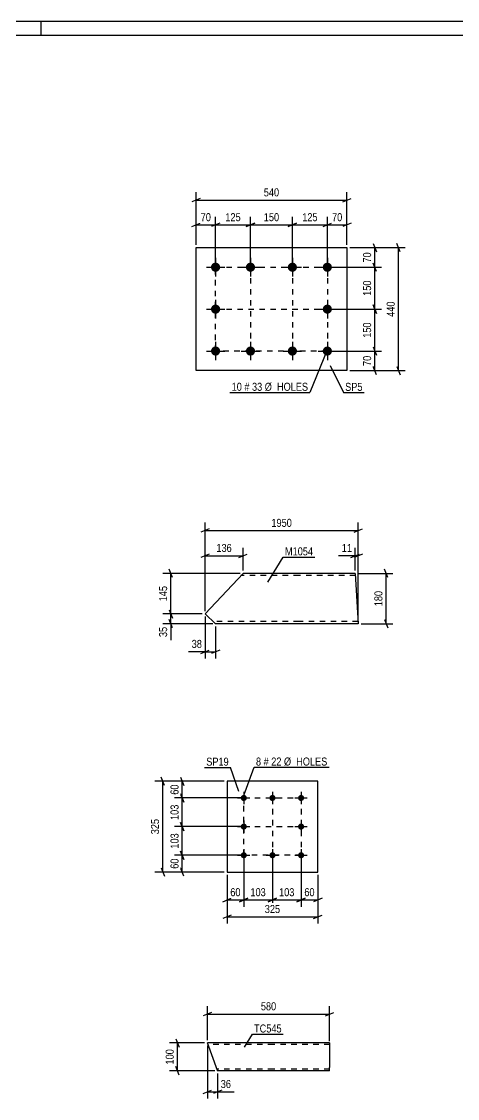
# Model space of a CAD drawing. Header units: millimetres. Extents: x 0 to 1189, y 0 to 841.
# Drawn here: x 762 to 918, y 455.7 to 841 of the extents above; entities that cross this region are included whole.
import ezdxf

# ---------------------------------------------------------------- set-up
doc = ezdxf.new("R2010")
doc.units = ezdxf.units.MM
doc.linetypes.add('DXK_LINE_DOT2', pattern=[3.9198, 1.9599, -1.9599])
doc.styles.add('Arial Narrow', font='ARIALN.TTF', dxfattribs={"height": 0.2})

# ---------------------------------------------------------------- blocks, each defined once
blk = doc.blocks.new('Unknown-717048581-1135')
at = {"color": 5, "linetype": 'Continuous'}
for p, q in [((1189, 841), (0, 841)), ((769, 836), (769, 841)), ((1184, 836), (5, 836))]:
    blk.add_line(p, q, dxfattribs=at)
blk = doc.blocks.new('Part-717048581-13854 - 13853')
at = {"color": 2, "linetype": 'Continuous'}
for p, q in [((827.69, 629.1), (841.3, 643.57)), ((861.3, 643.57), (841.3, 643.57)), ((881.4, 643.57), (861.4, 643.57)), ((881.4, 643.57), (882.5, 625.57)), ((831.45, 625.57), (827.69, 629.1)), ((861.3, 625.57), (831.45, 625.57)), ((882.5, 625.57), (861.4, 625.57))]:
    blk.add_line(p, q, dxfattribs=at)
at = {"color": 7, "linetype": 'DXK_LINE_DOT2'}
for p, q in [((861.3, 642.77), (840.54, 642.77)), ((881.45, 642.77), (861.4, 642.77)), ((861.3, 626.37), (830.59, 626.37)), ((882.45, 626.37), (861.4, 626.37)), ((882.45, 626.37), (882.45, 626.43))]:
    blk.add_line(p, q, dxfattribs=at)
blk = doc.blocks.new('Part-717048581-13919 - 13918')
at = {"color": 2, "linetype": 'Continuous'}
for p, q in [((824.45, 716.11), (824.45, 760.11)), ((824.45, 760.11), (878.45, 760.11)), ((878.45, 760.11), (878.45, 716.11)), ((878.45, 716.11), (824.45, 716.11))]:
    blk.add_line(p, q, dxfattribs=at)
blk = doc.blocks.new('Bolt-717048581-13920 - 13918')
at = {"linetype": 'Continuous'}
for points in [[(831.45, 754.76, -1), (831.45, 751.46, -1)], [(843.95, 754.76, -1), (843.95, 751.46, -1)], [(858.95, 754.76, -1), (858.95, 751.46, -1)], [(871.45, 754.76, -1), (871.45, 751.46, -1)], [(831.45, 739.76, -1), (831.45, 736.46, -1)], [(871.45, 739.76, -1), (871.45, 736.46, -1)], [(831.45, 724.76, -1), (831.45, 721.46, -1)], [(843.95, 724.76, -1), (843.95, 721.46, -1)], [(858.95, 724.76, -1), (858.95, 721.46, -1)], [(871.45, 724.76, -1), (871.45, 721.46, -1)]]:
    blk.add_hatch(color=1, dxfattribs=at).paths.add_polyline_path(points)
at = {"color": 1, "linetype": 'Continuous'}
for p, q in [((831.45, 756.41), (831.45, 749.81)), ((843.95, 756.41), (843.95, 749.81)), ((858.95, 756.41), (858.95, 749.81)), ((871.45, 756.41), (871.45, 749.81)), ((828.15, 753.11), (834.75, 753.11)), ((840.65, 753.11), (847.25, 753.11)), ((855.65, 753.11), (862.25, 753.11)), ((868.15, 753.11), (874.75, 753.11)), ((831.45, 741.41), (831.45, 734.81)), ((871.45, 741.41), (871.45, 734.81)), ((828.15, 738.11), (834.75, 738.11)), ((868.15, 738.11), (874.75, 738.11)), ((831.45, 726.41), (831.45, 719.81)), ((843.95, 726.41), (843.95, 719.81)), ((858.95, 726.41), (858.95, 719.81)), ((871.45, 726.41), (871.45, 719.81)), ((828.15, 723.11), (834.75, 723.11)), ((840.65, 723.11), (847.25, 723.11)), ((855.65, 723.11), (862.25, 723.11)), ((868.15, 723.11), (874.75, 723.11))]:
    blk.add_line(p, q, dxfattribs=at)
blk = doc.blocks.new('Part-717048581-13948 - 13947')
at = {"color": 2, "linetype": 'Continuous'}
for p, q in [((835.55, 569.24), (835.55, 536.74)), ((868.05, 569.24), (835.55, 569.24)), ((868.05, 536.74), (868.05, 569.24)), ((835.55, 536.74), (868.05, 536.74))]:
    blk.add_line(p, q, dxfattribs=at)
blk = doc.blocks.new('Bolt-717048581-13949 - 13947')
at = {"linetype": 'Continuous'}
for points in [[(841.55, 564.34, -1), (841.55, 562.14, -1)], [(851.8, 564.34, -1), (851.8, 562.14, -1)], [(862.05, 564.34, -1), (862.05, 562.14, -1)], [(841.55, 554.09, -1), (841.55, 551.89, -1)], [(862.05, 554.09, -1), (862.05, 551.89, -1)], [(841.55, 543.84, -1), (841.55, 541.64, -1)], [(851.8, 543.84, -1), (851.8, 541.64, -1)], [(862.05, 543.84, -1), (862.05, 541.64, -1)]]:
    blk.add_hatch(color=1, dxfattribs=at).paths.add_polyline_path(points)
at = {"color": 1, "linetype": 'Continuous'}
for p, q in [((839.35, 563.24), (843.75, 563.24)), ((841.55, 565.44), (841.55, 561.04)), ((849.6, 563.24), (854, 563.24)), ((851.8, 565.44), (851.8, 561.04)), ((859.85, 563.24), (864.25, 563.24)), ((862.05, 565.44), (862.05, 561.04)), ((841.55, 555.19), (841.55, 550.79)), ((862.05, 555.19), (862.05, 550.79)), ((839.35, 552.99), (843.75, 552.99)), ((859.85, 552.99), (864.25, 552.99)), ((841.55, 544.94), (841.55, 540.54)), ((851.8, 544.94), (851.8, 540.54)), ((862.05, 544.94), (862.05, 540.54)), ((839.35, 542.74), (843.75, 542.74)), ((849.6, 542.74), (854, 542.74)), ((859.85, 542.74), (864.25, 542.74))]:
    blk.add_line(p, q, dxfattribs=at)
blk = doc.blocks.new('Part-717048581-15558 - 15557')
at = {"color": 2, "linetype": 'Continuous'}
for p, q in [((852.17, 475.63), (828.53, 475.63)), ((832.14, 465.73), (828.53, 475.63)), ((872.27, 475.63), (852.27, 475.63)), ((872.27, 475.63), (872.27, 475.54)), ((872.27, 475.54), (872.27, 474.43)), ((872.27, 474.43), (872.27, 466.83)), ((872.27, 465.63), (872.27, 466.83)), ((832.17, 465.63), (832.14, 465.73)), ((852.17, 465.63), (832.17, 465.63)), ((872.27, 465.63), (852.27, 465.63))]:
    blk.add_line(p, q, dxfattribs=at)
at = {"color": 7, "linetype": 'DXK_LINE_DOT2'}
for p, q in [((852.17, 475.03), (828.75, 475.03)), ((872.27, 475.03), (852.27, 475.03)), ((872.27, 475.28), (872.27, 474.43)), ((852.17, 466.23), (831.95, 466.23)), ((872.27, 466.23), (852.27, 466.23)), ((832.04, 465.99), (832.17, 465.63)), ((872.27, 465.73), (872.27, 465.99)), ((872.27, 465.63), (872.27, 465.73))]:
    blk.add_line(p, q, dxfattribs=at)
blk = doc.blocks.new('Rectangle-717048581-15406 - 13918')
at = {"color": 1, "linetype": 'DXK_LINE_DOT2'}
blk.add_lwpolyline([(831.45, 753.11), (871.45, 753.11), (871.45, 723.11), (831.45, 723.11), (831.45, 753.11)], close=True, dxfattribs=at)
blk = doc.blocks.new('Rectangle-717048581-15437 - 13947')
at = {"color": 1, "linetype": 'DXK_LINE_DOT2'}
blk.add_lwpolyline([(841.55, 563.24), (862.05, 563.24), (862.05, 542.74), (841.55, 542.74), (841.55, 563.24)], close=True, dxfattribs=at)
blk = doc.blocks.new('Line-717048581-15416 - 13918')
at = {"color": 1, "linetype": 'DXK_LINE_DOT2'}
blk.add_line((831.45, 738.11), (871.45, 738.11), dxfattribs=at)
blk = doc.blocks.new('Line-717048581-15462 - 13947')
at = {"color": 1, "linetype": 'DXK_LINE_DOT2'}
blk.add_line((841.55, 552.99), (862.05, 552.99), dxfattribs=at)
blk = doc.blocks.new('Line-717048581-15423 - 13918')
at = {"color": 1, "linetype": 'DXK_LINE_DOT2'}
blk.add_line((843.95, 753.11), (843.95, 723.11), dxfattribs=at)
blk = doc.blocks.new('Line-717048581-15469 - 13947')
at = {"color": 1, "linetype": 'DXK_LINE_DOT2'}
blk.add_line((851.8, 563.24), (851.8, 542.74), dxfattribs=at)
blk = doc.blocks.new('Line-717048581-15430 - 13918')
at = {"color": 1, "linetype": 'DXK_LINE_DOT2'}
blk.add_line((858.95, 753.11), (858.95, 723.11), dxfattribs=at)
blk = doc.blocks.new('StraightDimension-717048581-14100 - 13853')
at = {"color": 7, "linetype": 'Continuous'}
for p, q in [((827.69, 628.1), (827.69, 613.17)), ((831.45, 624.57), (831.45, 613.17)), ((826.19, 614.97), (829.19, 616.17)), ((827.69, 615.57), (831.45, 615.57)), ((832.95, 616.17), (829.95, 614.97))]:
    blk.add_line(p, q, dxfattribs=at)
at = {"color": 0}
blk.add_wipeout([(827.16, 616.32), (827.16, 620.52), (822.31, 620.52), (822.31, 616.32)], dxfattribs=at)
at = {"color": 7, "linetype": 'Continuous'}
blk.add_line((827.69, 615.57), (821.78, 615.57), dxfattribs=at)
blk.add_line((827.69, 615.57), (821.78, 615.57), dxfattribs=at)
at = {"color": 3, "style": 'Arial Narrow'}
blk.add_text('38', height=2.863, dxfattribs=at).set_placement((822.91, 616.92))
blk = doc.blocks.new('StraightDimension-717048581-14092 - 13853')
at = {"color": 7, "linetype": 'Continuous'}
for p, q in [((881.4, 644.57), (881.4, 652.75)), ((882.5, 626.57), (882.5, 652.75)), ((879.9, 649.3), (882.9, 650.5)), ((884, 650.5), (881, 649.3)), ((881.4, 649.9), (882.5, 649.9))]:
    blk.add_line(p, q, dxfattribs=at)
at = {"color": 0}
blk.add_wipeout([(880.87, 650.65), (880.87, 654.85), (876.02, 654.85), (876.02, 650.65)], dxfattribs=at)
at = {"color": 7, "linetype": 'Continuous'}
blk.add_line((881.4, 649.9), (875.49, 649.9), dxfattribs=at)
blk.add_line((881.4, 649.9), (875.49, 649.9), dxfattribs=at)
at = {"color": 3, "style": 'Arial Narrow'}
blk.add_text('11', height=2.863, dxfattribs=at).set_placement((876.62, 651.25))
blk = doc.blocks.new('StraightDimension-717048581-14112 - 13853')
at = {"color": 7, "linetype": 'Continuous'}
for p, q in [((882.4, 643.57), (894.9, 643.57)), ((893.1, 642.07), (891.9, 645.07)), ((892.5, 625.57), (892.5, 643.57)), ((883.5, 625.57), (894.9, 625.57)), ((891.9, 627.07), (893.1, 624.07))]:
    blk.add_line(p, q, dxfattribs=at)
at = {"color": 0}
blk.add_wipeout([(891.75, 637.91), (887.55, 637.91), (887.55, 631.23), (891.75, 631.23)], dxfattribs=at)
at = {"color": 3, "style": 'Arial Narrow'}
blk.add_text('180', height=2.863, rotation=90.0002, dxfattribs=at).set_placement((891.15, 631.83))
blk = doc.blocks.new('StraightDimension-717048581-14104 - 13853')
at = {"color": 7, "linetype": 'Continuous'}
for p, q in [((840.3, 643.57), (812.61, 643.57)), ((816.06, 642.07), (814.86, 645.07)), ((815.46, 629.1), (815.46, 643.57)), ((826.69, 629.1), (812.61, 629.1)), ((814.86, 630.6), (816.06, 627.6))]:
    blk.add_line(p, q, dxfattribs=at)
at = {"color": 0}
blk.add_wipeout([(814.71, 639.68), (810.51, 639.68), (810.51, 632.99), (814.71, 632.99)], dxfattribs=at)
at = {"color": 3, "style": 'Arial Narrow'}
blk.add_text('145', height=2.863, rotation=90.0002, dxfattribs=at).set_placement((814.11, 633.59))
blk = doc.blocks.new('StraightDimension-717048581-14096 - 13853')
at = {"color": 7, "linetype": 'Continuous'}
for p, q in [((827.69, 630.1), (827.69, 652.75)), ((841.3, 644.57), (841.3, 652.75)), ((829.19, 650.5), (826.19, 649.3)), ((827.69, 649.9), (841.3, 649.9)), ((839.8, 649.3), (842.8, 650.5))]:
    blk.add_line(p, q, dxfattribs=at)
at = {"color": 0}
blk.add_wipeout([(837.84, 650.65), (837.84, 654.85), (831.15, 654.85), (831.15, 650.65)], dxfattribs=at)
at = {"color": 3, "style": 'Arial Narrow'}
blk.add_text('136', height=2.863, dxfattribs=at).set_placement((831.75, 651.25))
blk = doc.blocks.new('StraightDimension-717048581-14105 - 13853')
at = {"color": 7, "linetype": 'Continuous'}
for p, q in [((826.69, 629.1), (812.61, 629.1)), ((814.86, 630.6), (816.06, 627.6)), ((815.46, 625.57), (815.46, 629.1)), ((830.45, 625.57), (812.61, 625.57)), ((816.06, 624.07), (814.86, 627.07))]:
    blk.add_line(p, q, dxfattribs=at)
at = {"color": 0}
blk.add_wipeout([(814.71, 625.04), (810.51, 625.04), (810.51, 620.19), (814.71, 620.19)], dxfattribs=at)
at = {"color": 7, "linetype": 'Continuous'}
blk.add_line((815.46, 625.57), (815.46, 619.66), dxfattribs=at)
blk.add_line((815.46, 625.57), (815.46, 619.66), dxfattribs=at)
at = {"color": 3, "style": 'Arial Narrow'}
blk.add_text('35', height=2.863, rotation=90.0002, dxfattribs=at).set_placement((814.11, 620.79))
blk = doc.blocks.new('StraightDimension-717048581-14118 - 13853')
at = {"color": 7, "linetype": 'Continuous'}
for p, q in [((829.19, 659.48), (826.19, 658.28)), ((827.69, 630.1), (827.69, 661.73)), ((827.69, 658.88), (882.5, 658.88)), ((881, 658.28), (884, 659.48)), ((882.5, 626.57), (882.5, 661.73))]:
    blk.add_line(p, q, dxfattribs=at)
at = {"color": 0}
blk.add_wipeout([(859.35, 659.63), (859.35, 663.83), (850.84, 663.83), (850.84, 659.63)], dxfattribs=at)
at = {"color": 3, "style": 'Arial Narrow'}
blk.add_text('1950', height=2.863, dxfattribs=at).set_placement((851.44, 660.23))
blk = doc.blocks.new('StraightDimension-717048581-14216 - 13918')
at = {"color": 7, "linetype": 'Continuous'}
for p, q in [((872.45, 738.11), (890.85, 738.11)), ((889.05, 736.61), (887.85, 739.61)), ((888.45, 723.11), (888.45, 738.11)), ((887.85, 724.61), (889.05, 721.61)), ((872.45, 723.11), (890.85, 723.11))]:
    blk.add_line(p, q, dxfattribs=at)
at = {"color": 0}
blk.add_wipeout([(887.7, 733.95), (883.5, 733.95), (883.5, 727.27), (887.7, 727.27)], dxfattribs=at)
at = {"color": 3, "style": 'Arial Narrow'}
blk.add_text('150', height=2.863, rotation=90.0002, dxfattribs=at).set_placement((887.1, 727.87))
blk = doc.blocks.new('StraightDimension-717048581-14214 - 13918')
at = {"color": 7, "linetype": 'Continuous'}
for p, q in [((879.45, 760.11), (890.85, 760.11)), ((887.85, 761.61), (889.05, 758.61)), ((888.45, 753.11), (888.45, 760.11)), ((872.45, 753.11), (890.85, 753.11)), ((889.05, 751.61), (887.85, 754.61))]:
    blk.add_line(p, q, dxfattribs=at)
at = {"color": 0}
blk.add_wipeout([(887.7, 759.04), (883.5, 759.04), (883.5, 754.18), (887.7, 754.18)], dxfattribs=at)
at = {"color": 3, "style": 'Arial Narrow'}
blk.add_text('70', height=2.863, rotation=90.0002, dxfattribs=at).set_placement((887.1, 754.78))
blk = doc.blocks.new('StraightDimension-717048581-14215 - 13918')
at = {"color": 7, "linetype": 'Continuous'}
for p, q in [((872.45, 753.11), (890.85, 753.11)), ((889.05, 751.61), (887.85, 754.61)), ((888.45, 738.11), (888.45, 753.11)), ((872.45, 738.11), (890.85, 738.11)), ((887.85, 739.61), (889.05, 736.61))]:
    blk.add_line(p, q, dxfattribs=at)
at = {"color": 0}
blk.add_wipeout([(887.7, 748.95), (883.5, 748.95), (883.5, 742.27), (887.7, 742.27)], dxfattribs=at)
at = {"color": 3, "style": 'Arial Narrow'}
blk.add_text('150', height=2.863, rotation=90.0002, dxfattribs=at).set_placement((887.1, 742.87))
blk = doc.blocks.new('StraightDimension-717048581-14217 - 13918')
at = {"color": 7, "linetype": 'Continuous'}
for p, q in [((887.85, 724.61), (889.05, 721.61)), ((872.45, 723.11), (890.85, 723.11)), ((888.45, 716.11), (888.45, 723.11)), ((889.05, 714.61), (887.85, 717.61)), ((879.45, 716.11), (890.85, 716.11))]:
    blk.add_line(p, q, dxfattribs=at)
at = {"color": 0}
blk.add_wipeout([(887.7, 722.04), (883.5, 722.04), (883.5, 717.18), (887.7, 717.18)], dxfattribs=at)
at = {"color": 3, "style": 'Arial Narrow'}
blk.add_text('70', height=2.863, rotation=90.0002, dxfattribs=at).set_placement((887.1, 717.78))
blk = doc.blocks.new('StraightDimension-717048581-14230 - 13918')
at = {"color": 7, "linetype": 'Continuous'}
for p, q in [((879.45, 760.11), (899.29, 760.11)), ((897.49, 758.61), (896.29, 761.61)), ((896.89, 716.11), (896.89, 760.11)), ((896.29, 717.61), (897.49, 714.61)), ((879.45, 716.11), (899.29, 716.11))]:
    blk.add_line(p, q, dxfattribs=at)
at = {"color": 0}
blk.add_wipeout([(896.14, 741.45), (891.94, 741.45), (891.94, 734.77), (896.14, 734.77)], dxfattribs=at)
at = {"color": 3, "style": 'Arial Narrow'}
blk.add_text('440', height=2.863, rotation=90.0002, dxfattribs=at).set_placement((895.54, 735.37))
blk = doc.blocks.new('StraightDimension-717048581-14234 - 13918')
at = {"color": 7, "linetype": 'Continuous'}
for p, q in [((871.45, 754.11), (871.45, 771.08)), ((878.45, 761.11), (878.45, 771.08)), ((869.95, 767.63), (872.95, 768.83)), ((871.45, 768.23), (878.45, 768.23)), ((879.95, 768.83), (876.95, 767.63))]:
    blk.add_line(p, q, dxfattribs=at)
at = {"color": 0}
blk.add_wipeout([(877.38, 768.98), (877.38, 773.18), (872.53, 773.18), (872.53, 768.98)], dxfattribs=at)
at = {"color": 3, "style": 'Arial Narrow'}
blk.add_text('70', height=2.863, dxfattribs=at).set_placement((873.13, 769.58))
blk = doc.blocks.new('StraightDimension-717048581-14235 - 13918')
at = {"color": 7, "linetype": 'Continuous'}
for p, q in [((858.95, 754.11), (858.95, 771.08)), ((871.45, 754.11), (871.45, 771.08)), ((860.45, 768.83), (857.45, 767.63)), ((858.95, 768.23), (871.45, 768.23)), ((869.95, 767.63), (872.95, 768.83))]:
    blk.add_line(p, q, dxfattribs=at)
at = {"color": 0}
blk.add_wipeout([(868.55, 768.98), (868.55, 773.18), (861.86, 773.18), (861.86, 768.98)], dxfattribs=at)
at = {"color": 3, "style": 'Arial Narrow'}
blk.add_text('125', height=2.863, dxfattribs=at).set_placement((862.46, 769.58))
blk = doc.blocks.new('StraightDimension-717048581-14236 - 13918')
at = {"color": 7, "linetype": 'Continuous'}
for p, q in [((843.95, 754.11), (843.95, 771.08)), ((858.95, 754.11), (858.95, 771.08)), ((845.45, 768.83), (842.45, 767.63)), ((843.95, 768.23), (858.95, 768.23)), ((857.45, 767.63), (860.45, 768.83))]:
    blk.add_line(p, q, dxfattribs=at)
at = {"color": 0}
blk.add_wipeout([(854.8, 768.98), (854.8, 773.18), (848.11, 773.18), (848.11, 768.98)], dxfattribs=at)
at = {"color": 3, "style": 'Arial Narrow'}
blk.add_text('150', height=2.863, dxfattribs=at).set_placement((848.71, 769.58))
blk = doc.blocks.new('StraightDimension-717048581-14237 - 13918')
at = {"color": 7, "linetype": 'Continuous'}
for p, q in [((831.45, 754.11), (831.45, 771.08)), ((843.95, 754.11), (843.95, 771.08)), ((832.95, 768.83), (829.95, 767.63)), ((831.45, 768.23), (843.95, 768.23)), ((842.45, 767.63), (845.45, 768.83))]:
    blk.add_line(p, q, dxfattribs=at)
at = {"color": 0}
blk.add_wipeout([(841.05, 768.98), (841.05, 773.18), (834.36, 773.18), (834.36, 768.98)], dxfattribs=at)
at = {"color": 3, "style": 'Arial Narrow'}
blk.add_text('125', height=2.863, dxfattribs=at).set_placement((834.96, 769.58))
blk = doc.blocks.new('StraightDimension-717048581-14238 - 13918')
at = {"color": 7, "linetype": 'Continuous'}
for p, q in [((824.45, 761.11), (824.45, 771.08)), ((831.45, 754.11), (831.45, 771.08)), ((822.95, 767.63), (825.95, 768.83)), ((824.45, 768.23), (831.45, 768.23)), ((832.95, 768.83), (829.95, 767.63))]:
    blk.add_line(p, q, dxfattribs=at)
at = {"color": 0}
blk.add_wipeout([(830.38, 768.98), (830.38, 773.18), (825.53, 773.18), (825.53, 768.98)], dxfattribs=at)
at = {"color": 3, "style": 'Arial Narrow'}
blk.add_text('70', height=2.863, dxfattribs=at).set_placement((826.13, 769.58))
blk = doc.blocks.new('StraightDimension-717048581-14254 - 13918')
at = {"color": 7, "linetype": 'Continuous'}
for p, q in [((824.45, 761.11), (824.45, 779.96)), ((878.45, 761.11), (878.45, 779.96)), ((825.95, 777.71), (822.95, 776.51)), ((824.45, 777.11), (878.45, 777.11)), ((876.95, 776.51), (879.95, 777.71))]:
    blk.add_line(p, q, dxfattribs=at)
at = {"color": 0}
blk.add_wipeout([(854.8, 777.86), (854.8, 782.06), (848.11, 782.06), (848.11, 777.86)], dxfattribs=at)
at = {"color": 3, "style": 'Arial Narrow'}
blk.add_text('540', height=2.863, dxfattribs=at).set_placement((848.71, 778.46))
blk = doc.blocks.new('StraightDimension-717048581-14276 - 13947')
at = {"color": 7, "linetype": 'Continuous'}
for p, q in [((840.55, 552.99), (816.7, 552.99)), ((818.95, 554.49), (820.15, 551.49)), ((819.55, 542.74), (819.55, 552.99)), ((820.15, 541.24), (818.95, 544.24)), ((840.55, 542.74), (816.7, 542.74))]:
    blk.add_line(p, q, dxfattribs=at)
at = {"color": 0}
blk.add_wipeout([(818.8, 551.21), (814.6, 551.21), (814.6, 544.52), (818.8, 544.52)], dxfattribs=at)
at = {"color": 3, "style": 'Arial Narrow'}
blk.add_text('103', height=2.863, rotation=90.0002, dxfattribs=at).set_placement((818.2, 545.12))
blk = doc.blocks.new('StraightDimension-717048581-14275 - 13947')
at = {"color": 7, "linetype": 'Continuous'}
for p, q in [((840.55, 563.24), (816.7, 563.24)), ((818.95, 564.74), (820.15, 561.74)), ((819.55, 552.99), (819.55, 563.24)), ((840.55, 552.99), (816.7, 552.99)), ((820.15, 551.49), (818.95, 554.49))]:
    blk.add_line(p, q, dxfattribs=at)
at = {"color": 0}
blk.add_wipeout([(818.8, 561.46), (814.6, 561.46), (814.6, 554.77), (818.8, 554.77)], dxfattribs=at)
at = {"color": 3, "style": 'Arial Narrow'}
blk.add_text('103', height=2.863, rotation=90.0002, dxfattribs=at).set_placement((818.2, 555.37))
blk = doc.blocks.new('StraightDimension-717048581-14274 - 13947')
at = {"color": 7, "linetype": 'Continuous'}
for p, q in [((818.95, 570.74), (820.15, 567.74)), ((834.55, 569.24), (816.7, 569.24)), ((819.55, 563.24), (819.55, 569.24)), ((840.55, 563.24), (816.7, 563.24)), ((820.15, 561.74), (818.95, 564.74))]:
    blk.add_line(p, q, dxfattribs=at)
at = {"color": 0}
blk.add_wipeout([(818.8, 568.67), (814.6, 568.67), (814.6, 563.81), (818.8, 563.81)], dxfattribs=at)
at = {"color": 3, "style": 'Arial Narrow'}
blk.add_text('60', height=2.863, rotation=90.0002, dxfattribs=at).set_placement((818.2, 564.41))
blk = doc.blocks.new('StraightDimension-717048581-14277 - 13947')
at = {"color": 7, "linetype": 'Continuous'}
for p, q in [((818.95, 544.24), (820.15, 541.24)), ((840.55, 542.74), (816.7, 542.74)), ((819.55, 536.74), (819.55, 542.74)), ((834.55, 536.74), (816.7, 536.74)), ((820.15, 535.24), (818.95, 538.24))]:
    blk.add_line(p, q, dxfattribs=at)
at = {"color": 0}
blk.add_wipeout([(818.8, 542.17), (814.6, 542.17), (814.6, 537.31), (818.8, 537.31)], dxfattribs=at)
at = {"color": 3, "style": 'Arial Narrow'}
blk.add_text('60', height=2.863, rotation=90.0002, dxfattribs=at).set_placement((818.2, 537.91))
blk = doc.blocks.new('StraightDimension-717048581-14290 - 13947')
at = {"color": 7, "linetype": 'Continuous'}
for p, q in [((813.15, 567.74), (811.95, 570.74)), ((834.55, 569.24), (809.7, 569.24)), ((812.55, 536.74), (812.55, 569.24)), ((834.55, 536.74), (809.7, 536.74)), ((811.95, 538.24), (813.15, 535.24))]:
    blk.add_line(p, q, dxfattribs=at)
at = {"color": 0}
blk.add_wipeout([(811.8, 556.33), (807.6, 556.33), (807.6, 549.65), (811.8, 549.65)], dxfattribs=at)
at = {"color": 3, "style": 'Arial Narrow'}
blk.add_text('325', height=2.863, rotation=90.0002, dxfattribs=at).set_placement((811.2, 550.25))
blk = doc.blocks.new('StraightDimension-717048581-14294 - 13947')
at = {"color": 7, "linetype": 'Continuous'}
for p, q in [((862.05, 541.74), (862.05, 524.34)), ((868.05, 535.74), (868.05, 524.34)), ((860.55, 526.14), (863.55, 527.34)), ((862.05, 526.74), (868.05, 526.74)), ((869.55, 527.34), (866.55, 526.14))]:
    blk.add_line(p, q, dxfattribs=at)
at = {"color": 0}
blk.add_wipeout([(867.48, 527.49), (867.48, 531.69), (862.62, 531.69), (862.62, 527.49)], dxfattribs=at)
at = {"color": 3, "style": 'Arial Narrow'}
blk.add_text('60', height=2.863, dxfattribs=at).set_placement((863.22, 528.09))
blk = doc.blocks.new('StraightDimension-717048581-14295 - 13947')
at = {"color": 7, "linetype": 'Continuous'}
for p, q in [((851.8, 541.74), (851.8, 524.34)), ((862.05, 541.74), (862.05, 524.34)), ((850.3, 526.14), (853.3, 527.34)), ((851.8, 526.74), (862.05, 526.74)), ((863.55, 527.34), (860.55, 526.14))]:
    blk.add_line(p, q, dxfattribs=at)
at = {"color": 0}
blk.add_wipeout([(860.27, 527.49), (860.27, 531.69), (853.58, 531.69), (853.58, 527.49)], dxfattribs=at)
at = {"color": 3, "style": 'Arial Narrow'}
blk.add_text('103', height=2.863, dxfattribs=at).set_placement((854.18, 528.09))
blk = doc.blocks.new('StraightDimension-717048581-14296 - 13947')
at = {"color": 7, "linetype": 'Continuous'}
for p, q in [((841.55, 541.74), (841.55, 524.34)), ((851.8, 541.74), (851.8, 524.34)), ((840.05, 526.14), (843.05, 527.34)), ((841.55, 526.74), (851.8, 526.74)), ((853.3, 527.34), (850.3, 526.14))]:
    blk.add_line(p, q, dxfattribs=at)
at = {"color": 0}
blk.add_wipeout([(850.02, 527.49), (850.02, 531.69), (843.33, 531.69), (843.33, 527.49)], dxfattribs=at)
at = {"color": 3, "style": 'Arial Narrow'}
blk.add_text('103', height=2.863, dxfattribs=at).set_placement((843.93, 528.09))
blk = doc.blocks.new('StraightDimension-717048581-14297 - 13947')
at = {"color": 7, "linetype": 'Continuous'}
for p, q in [((841.55, 541.74), (841.55, 524.34)), ((835.55, 535.74), (835.55, 524.34)), ((834.05, 526.14), (837.05, 527.34)), ((835.55, 526.74), (841.55, 526.74)), ((843.05, 527.34), (840.05, 526.14))]:
    blk.add_line(p, q, dxfattribs=at)
at = {"color": 0}
blk.add_wipeout([(840.98, 527.49), (840.98, 531.69), (836.12, 531.69), (836.12, 527.49)], dxfattribs=at)
at = {"color": 3, "style": 'Arial Narrow'}
blk.add_text('60', height=2.863, dxfattribs=at).set_placement((836.72, 528.09))
blk = doc.blocks.new('StraightDimension-717048581-14310 - 13947')
at = {"color": 7, "linetype": 'Continuous'}
for p, q in [((835.55, 535.74), (835.55, 518.34)), ((868.05, 535.74), (868.05, 518.34)), ((837.05, 521.34), (834.05, 520.14)), ((835.55, 520.74), (868.05, 520.74)), ((866.55, 520.14), (869.55, 521.34))]:
    blk.add_line(p, q, dxfattribs=at)
at = {"color": 0}
blk.add_wipeout([(855.14, 521.49), (855.14, 525.69), (848.46, 525.69), (848.46, 521.49)], dxfattribs=at)
at = {"color": 3, "style": 'Arial Narrow'}
blk.add_text('325', height=2.863, dxfattribs=at).set_placement((849.06, 522.09))
blk = doc.blocks.new('StraightDimension-717048581-15573 - 15557')
at = {"color": 7, "linetype": 'Continuous'}
for p, q in [((830.03, 486.54), (827.03, 485.34)), ((828.53, 476.63), (828.53, 488.79)), ((828.53, 485.94), (872.27, 485.94)), ((870.77, 485.34), (873.77, 486.54)), ((872.27, 476.28), (872.27, 488.79))]:
    blk.add_line(p, q, dxfattribs=at)
at = {"color": 0}
blk.add_wipeout([(853.74, 486.69), (853.74, 490.89), (847.06, 490.89), (847.06, 486.69)], dxfattribs=at)
at = {"color": 3, "style": 'Arial Narrow'}
blk.add_text('580', height=2.863, dxfattribs=at).set_placement((847.66, 487.29))
blk = doc.blocks.new('StraightDimension-717048581-15607 - 15557')
at = {"color": 7, "linetype": 'Continuous'}
for p, q in [((827.53, 475.63), (814.97, 475.63)), ((817.22, 477.13), (818.42, 474.13)), ((817.82, 465.63), (817.82, 475.63)), ((818.42, 464.13), (817.22, 467.13)), ((831.17, 465.63), (814.97, 465.63))]:
    blk.add_line(p, q, dxfattribs=at)
at = {"color": 0}
blk.add_wipeout([(817.07, 473.98), (812.87, 473.98), (812.87, 467.29), (817.07, 467.29)], dxfattribs=at)
at = {"color": 3, "style": 'Arial Narrow'}
blk.add_text('100', height=2.863, rotation=90.0002, dxfattribs=at).set_placement((816.47, 467.89))
blk = doc.blocks.new('StraightDimension-717048581-15587 - 15557')
at = {"color": 7, "linetype": 'Continuous'}
for p, q in [((828.53, 474.63), (828.53, 455.74)), ((832.17, 464.63), (832.17, 455.74)), ((827.03, 457.54), (830.03, 458.74)), ((833.67, 458.74), (830.67, 457.54)), ((828.53, 458.14), (832.17, 458.14))]:
    blk.add_line(p, q, dxfattribs=at)
at = {"color": 0}
blk.add_wipeout([(837.55, 458.89), (837.55, 463.09), (832.7, 463.09), (832.7, 458.89)], dxfattribs=at)
at = {"color": 7, "linetype": 'Continuous'}
blk.add_line((832.17, 458.14), (838.08, 458.14), dxfattribs=at)
blk.add_line((832.17, 458.14), (838.08, 458.14), dxfattribs=at)
at = {"color": 3, "style": 'Arial Narrow'}
blk.add_text('36', height=2.863, dxfattribs=at).set_placement((833.3, 459.49))
blk = doc.blocks.new('Mark-717048581-14339 - 13853')
at = {"color": 0}
blk.add_wipeout([(866.34, 650.02), (866.34, 653.02), (856.29, 653.02), (856.29, 650.02)], dxfattribs=at)
blk.add_wipeout([(866.34, 650.02), (866.34, 653.02), (856.29, 653.02), (856.29, 650.02)], dxfattribs=at)
at = {"color": 30, "linetype": 'Continuous'}
for p, q in [((850.13, 640.42), (855.69, 649.42)), ((855.69, 649.42), (866.94, 649.42))]:
    blk.add_line(p, q, dxfattribs=at)
at = {"color": 3, "style": 'Arial Narrow'}
blk.add_text('M1054', height=2.863, dxfattribs=at).set_placement((856.29, 650.02))
blk = doc.blocks.new('Mark-717048581-14361 - 13918')
at = {"color": 0}
blk.add_wipeout([(884.02, 708.88), (884.02, 711.88), (877.81, 711.88), (877.81, 708.88)], dxfattribs=at)
blk.add_wipeout([(884.02, 708.88), (884.02, 711.88), (877.81, 711.88), (877.81, 708.88)], dxfattribs=at)
at = {"color": 30, "linetype": 'Continuous'}
for p, q in [((872.5, 717.94), (877.21, 708.28)), ((877.21, 708.28), (884.62, 708.28))]:
    blk.add_line(p, q, dxfattribs=at)
at = {"color": 3, "style": 'Arial Narrow'}
blk.add_text('SP5', height=2.863, dxfattribs=at).set_placement((877.81, 708.88))
blk = doc.blocks.new('Mark-717048581-14364 - 13918')
at = {"color": 0}
blk.add_wipeout([(840.86, 708.91), (840.86, 711.91), (837.21, 711.91), (837.21, 708.91)], dxfattribs=at)
blk.add_wipeout([(840.86, 708.91), (840.86, 711.91), (837.21, 711.91), (837.21, 708.91)], dxfattribs=at)
blk.add_wipeout([(843.59, 708.91), (843.59, 711.91), (841.76, 711.91), (841.76, 708.91)], dxfattribs=at)
blk.add_wipeout([(843.59, 708.91), (843.59, 711.91), (841.76, 711.91), (841.76, 708.91)], dxfattribs=at)
at = {"color": 3, "style": 'Arial Narrow'}
blk.add_text('10', height=2.863, dxfattribs=at).set_placement((837.21, 708.91))
at = {"color": 0}
blk.add_wipeout([(848.15, 708.91), (848.15, 711.91), (844.49, 711.91), (844.49, 708.91)], dxfattribs=at)
blk.add_wipeout([(848.15, 708.91), (848.15, 711.91), (844.49, 711.91), (844.49, 708.91)], dxfattribs=at)
at = {"color": 3, "style": 'Arial Narrow'}
blk.add_text('#', height=2.86, dxfattribs=at).set_placement((841.76, 708.91))
at = {"color": 0}
blk.add_wipeout([(864.58, 708.91), (864.58, 711.91), (849.05, 711.91), (849.05, 708.91)], dxfattribs=at)
blk.add_wipeout([(864.58, 708.91), (864.58, 711.91), (849.05, 711.91), (849.05, 708.91)], dxfattribs=at)
at = {"color": 7, "linetype": 'Continuous'}
for p in [(871.32, 723.14), (836.61, 708.31)]:
    blk.add_line(p, (865.18, 708.31), dxfattribs=at)
at = {"color": 3, "style": 'Arial Narrow'}
for s, p in [('33', (844.49, 708.91)), ('Ø  HOLES', (849.05, 708.91))]:
    blk.add_text(s, height=2.863, dxfattribs=at).set_placement(p)
blk = doc.blocks.new('Mark-717048581-14368 - 13947')
at = {"color": 0}
blk.add_wipeout([(836.15, 574.79), (836.15, 577.79), (828.12, 577.79), (828.12, 574.79)], dxfattribs=at)
blk.add_wipeout([(836.15, 574.79), (836.15, 577.79), (828.12, 577.79), (828.12, 574.79)], dxfattribs=at)
at = {"color": 30, "linetype": 'Continuous'}
for p in [(827.52, 574.19), (839.73, 565.61)]:
    blk.add_line(p, (836.75, 574.19), dxfattribs=at)
at = {"color": 3, "style": 'Arial Narrow'}
blk.add_text('SP19', height=2.863, dxfattribs=at).set_placement((828.12, 574.79))
blk = doc.blocks.new('Mark-717048581-14371 - 13947')
at = {"color": 0}
blk.add_wipeout([(847.74, 574.84), (847.74, 577.84), (845.91, 577.84), (845.91, 574.84)], dxfattribs=at)
blk.add_wipeout([(847.74, 574.84), (847.74, 577.84), (845.91, 577.84), (845.91, 574.84)], dxfattribs=at)
at = {"color": 7, "linetype": 'Continuous'}
blk.add_line((841.23, 563.15), (845.31, 574.24), dxfattribs=at)
at = {"color": 0}
blk.add_wipeout([(850.47, 574.84), (850.47, 577.84), (848.64, 577.84), (848.64, 574.84)], dxfattribs=at)
blk.add_wipeout([(850.47, 574.84), (850.47, 577.84), (848.64, 577.84), (848.64, 574.84)], dxfattribs=at)
at = {"color": 3, "style": 'Arial Narrow'}
blk.add_text('8', height=2.86, dxfattribs=at).set_placement((845.91, 574.84))
at = {"color": 0}
blk.add_wipeout([(855.03, 574.84), (855.03, 577.84), (851.37, 577.84), (851.37, 574.84)], dxfattribs=at)
blk.add_wipeout([(855.03, 574.84), (855.03, 577.84), (851.37, 577.84), (851.37, 574.84)], dxfattribs=at)
at = {"color": 3, "style": 'Arial Narrow'}
blk.add_text('#', height=2.86, dxfattribs=at).set_placement((848.64, 574.84))
at = {"color": 0}
blk.add_wipeout([(871.45, 574.84), (871.45, 577.84), (855.93, 577.84), (855.93, 574.84)], dxfattribs=at)
blk.add_wipeout([(871.45, 574.84), (871.45, 577.84), (855.93, 577.84), (855.93, 574.84)], dxfattribs=at)
at = {"color": 7, "linetype": 'Continuous'}
blk.add_line((845.31, 574.24), (872.05, 574.24), dxfattribs=at)
at = {"color": 3, "style": 'Arial Narrow'}
for s, p in [('22', (851.37, 574.84)), ('Ø  HOLES', (855.93, 574.84))]:
    blk.add_text(s, height=2.863, dxfattribs=at).set_placement(p)
blk = doc.blocks.new('Mark-717048581-15631 - 15557')
at = {"color": 0}
blk.add_wipeout([(855.1, 479.34), (855.1, 482.34), (845.23, 482.34), (845.23, 479.34)], dxfattribs=at)
blk.add_wipeout([(855.1, 479.34), (855.1, 482.34), (845.23, 482.34), (845.23, 479.34)], dxfattribs=at)
at = {"color": 30, "linetype": 'Continuous'}
for p, q in [((841.81, 474.11), (844.63, 478.74)), ((844.63, 478.74), (855.7, 478.74))]:
    blk.add_line(p, q, dxfattribs=at)
at = {"color": 3, "style": 'Arial Narrow'}
blk.add_text('TC545', height=2.863, dxfattribs=at).set_placement((845.23, 479.34))

msp = doc.modelspace()

# ---------------------------------------------------------------- block references
for name in ['Unknown-717048581-1135', 'Part-717048581-13919 - 13918', 'Bolt-717048581-13920 - 13918', 'Rectangle-717048581-15406 - 13918', 'Line-717048581-15423 - 13918', 'Line-717048581-15430 - 13918', 'Line-717048581-15416 - 13918', 'Part-717048581-13854 - 13853', 'Part-717048581-13948 - 13947', 'Bolt-717048581-13949 - 13947', 'Rectangle-717048581-15437 - 13947', 'Line-717048581-15469 - 13947', 'Line-717048581-15462 - 13947', 'Part-717048581-15558 - 15557']:
    msp.add_blockref(name, (0, 0))

# ---------------------------------------------------------------- next in the draw order: block references
for name in ['StraightDimension-717048581-14214 - 13918', 'StraightDimension-717048581-14216 - 13918', 'StraightDimension-717048581-14092 - 13853', 'StraightDimension-717048581-14100 - 13853', 'StraightDimension-717048581-14276 - 13947', 'StraightDimension-717048581-14294 - 13947', 'StraightDimension-717048581-15573 - 15557']:
    msp.add_blockref(name, (0, 0))

# ---------------------------------------------------------------- next in the draw order: block references
for name in ['StraightDimension-717048581-14215 - 13918', 'StraightDimension-717048581-14217 - 13918', 'StraightDimension-717048581-14104 - 13853', 'StraightDimension-717048581-14112 - 13853', 'StraightDimension-717048581-14275 - 13947', 'StraightDimension-717048581-14277 - 13947', 'StraightDimension-717048581-14295 - 13947', 'Mark-717048581-15631 - 15557', 'StraightDimension-717048581-15607 - 15557']:
    msp.add_blockref(name, (0, 0))

# ---------------------------------------------------------------- next in the draw order: block references
for name in ['StraightDimension-717048581-14230 - 13918', 'StraightDimension-717048581-14096 - 13853', 'StraightDimension-717048581-14274 - 13947', 'StraightDimension-717048581-14296 - 13947', 'StraightDimension-717048581-15587 - 15557']:
    msp.add_blockref(name, (0, 0))

# ---------------------------------------------------------------- next in the draw order: block references
for name in ['StraightDimension-717048581-14234 - 13918', 'Mark-717048581-14361 - 13918', 'StraightDimension-717048581-14105 - 13853', 'StraightDimension-717048581-14290 - 13947']:
    msp.add_blockref(name, (0, 0))

# ---------------------------------------------------------------- next in the draw order: block references
for name in ['StraightDimension-717048581-14235 - 13918', 'Mark-717048581-14364 - 13918', 'StraightDimension-717048581-14118 - 13853', 'Mark-717048581-14368 - 13947', 'StraightDimension-717048581-14297 - 13947']:
    msp.add_blockref(name, (0, 0))

# ---------------------------------------------------------------- next in the draw order: block references
for name in ['StraightDimension-717048581-14236 - 13918', 'Mark-717048581-14339 - 13853', 'Mark-717048581-14371 - 13947', 'StraightDimension-717048581-14310 - 13947']:
    msp.add_blockref(name, (0, 0))

# ---------------------------------------------------------------- next in the draw order: block references
msp.add_blockref('StraightDimension-717048581-14237 - 13918', (0, 0))

# ---------------------------------------------------------------- next in the draw order: block references
msp.add_blockref('StraightDimension-717048581-14238 - 13918', (0, 0))

# ---------------------------------------------------------------- next in the draw order: block references
msp.add_blockref('StraightDimension-717048581-14254 - 13918', (0, 0))

doc.saveas('drawing.dxf')
